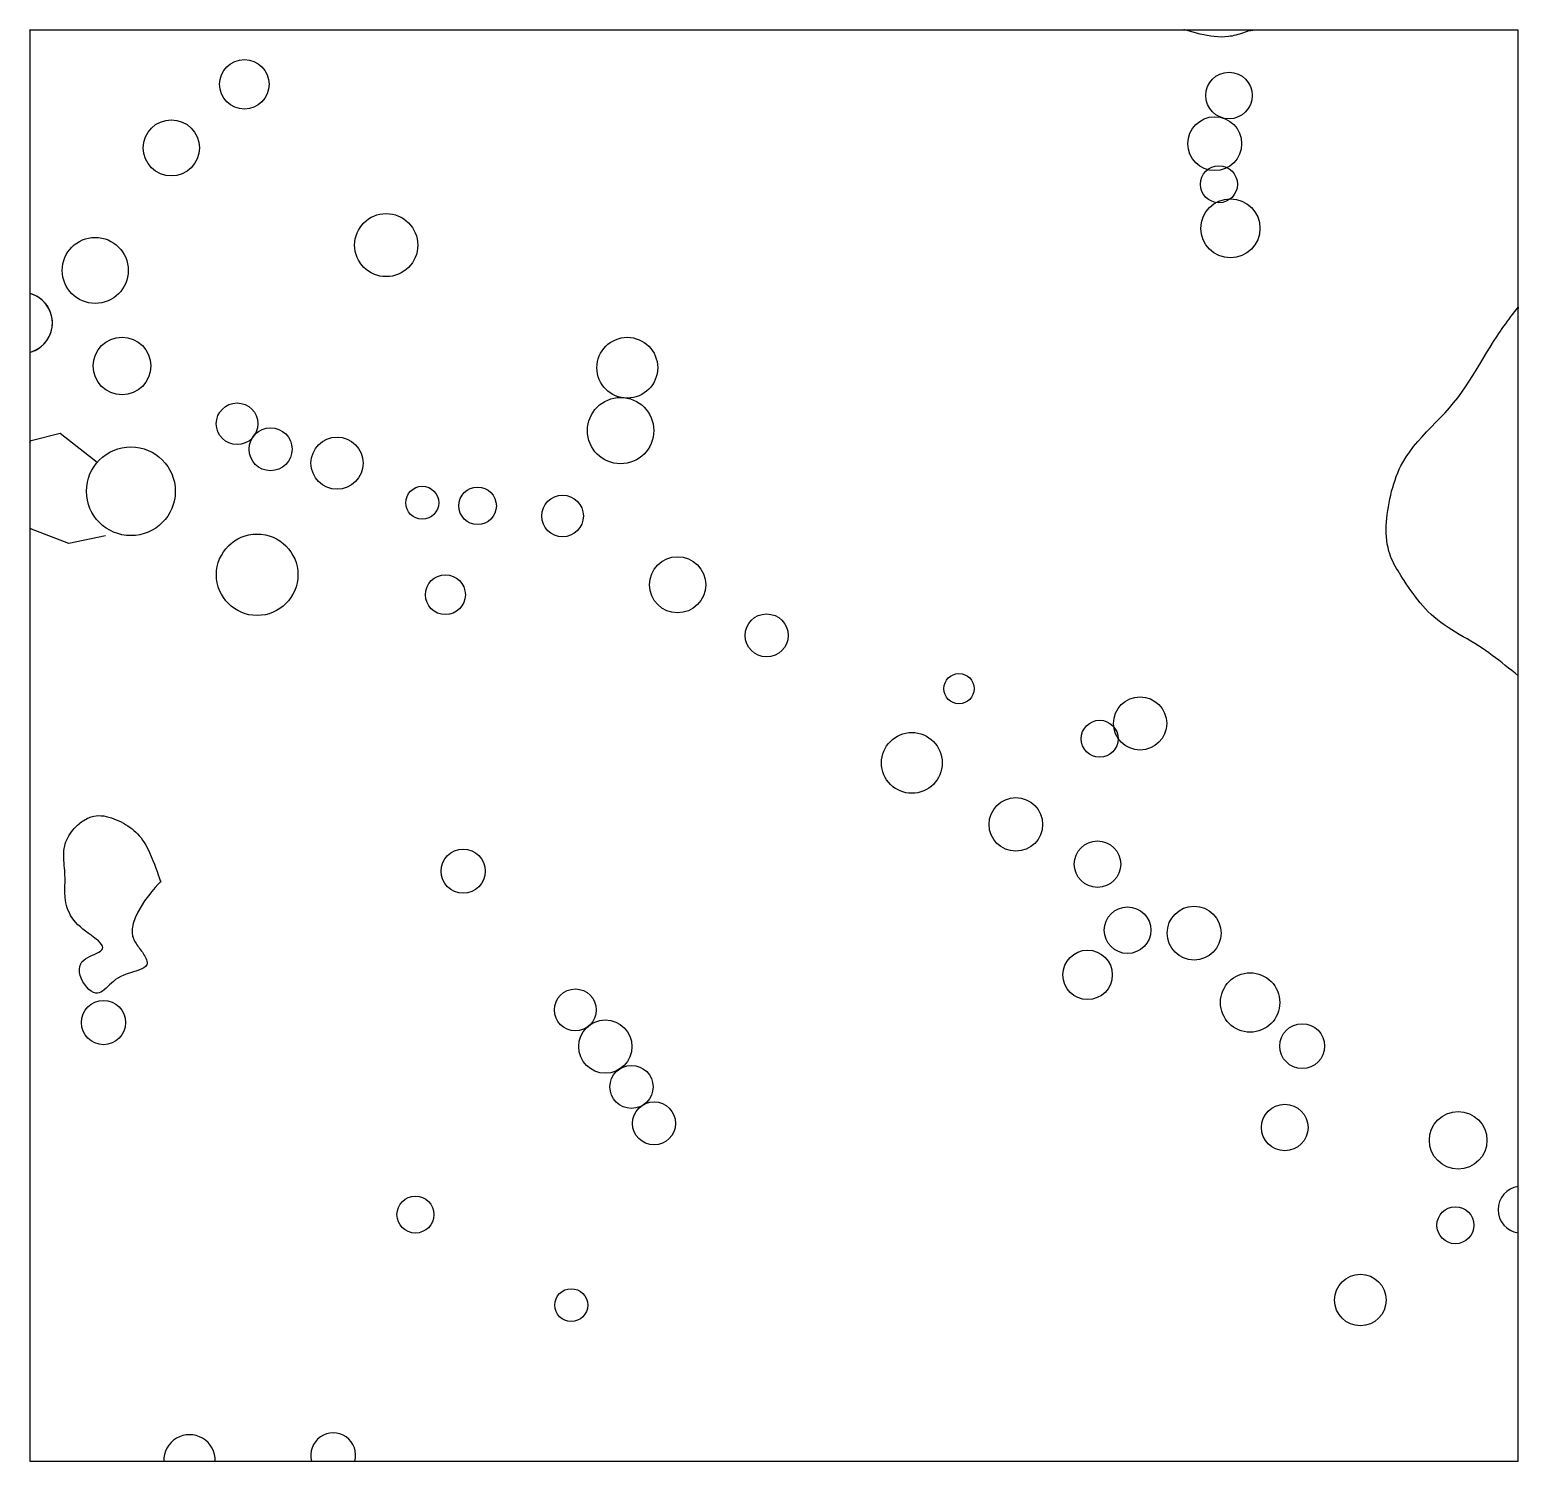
# Model space of a CAD drawing. Extents: x 8.03 to 9.06, y 8.53 to 9.51.
import ezdxf

# ---------------------------------------------------------------- set-up
doc = ezdxf.new("R2010")
doc.units = 0
for name, color, linetype in [('LAYER1', 7, 'CONTINUOUS'), ('LAYER10', 1, 'CONTINUOUS'), ('LAYER12', 5, 'CONTINUOUS')]:
    doc.layers.add(name, color=color, linetype=linetype)

msp = doc.modelspace()

# ---------------------------------------------------------------- linework, layer by layer
at = {"layer": 'LAYER1', "color": 7, "linetype": 'CONTINUOUS'}
for points in [[(8.033, 9.2304), (8.0336, 9.2316), (8.034, 9.2317)], [(8.034, 9.2317), (8.0539, 9.2369), (8.0794, 9.2169)], [(8.034, 9.171), (8.033, 9.1716)], [(8.0851, 9.1663), (8.0598, 9.1609), (8.0343, 9.1708), (8.034, 9.171)], [(8.034, 9.171), (8.034, 9.171)], [(8.0771, 8.9735), (8.0787, 8.9738), (8.0804, 8.974), (8.0821, 8.9739), (8.0839, 8.9737), (8.0856, 8.9734), (8.0874, 8.973), (8.0891, 8.9725), (8.0908, 8.9718), (8.0925, 8.9711), (8.0942, 8.9704), (8.0958, 8.9696), (8.0974, 8.9687), (8.0989, 8.9678), (8.1004, 8.9669), (8.1019, 8.9659), (8.1033, 8.9649), (8.1046, 8.9638), (8.1059, 8.9626), (8.1071, 8.9614), (8.1083, 8.9601), (8.1095, 8.9586), (8.1106, 8.9571), (8.1117, 8.9554), (8.1128, 8.9537), (8.1141, 8.9512), (8.1153, 8.9486), (8.1165, 8.9459), (8.1176, 8.9431), (8.1187, 8.9405), (8.1197, 8.9379), (8.1205, 8.9355), (8.1213, 8.9333), (8.122, 8.9315), (8.1225, 8.93), (8.1229, 8.929), (8.1232, 8.9284), (8.1232, 8.9284), (8.1232, 8.9284), (8.1233, 8.9284), (8.1233, 8.9284), (8.1233, 8.9284), (8.1233, 8.9284), (8.1233, 8.9284), (8.1233, 8.9284), (8.1233, 8.9284), (8.1233, 8.9284), (8.1232, 8.9284), (8.1232, 8.9284), (8.1224, 8.9279), (8.121, 8.9265), (8.1191, 8.9245), (8.1169, 8.9219), (8.1145, 8.9188), (8.1119, 8.9153), (8.1095, 8.9116), (8.1073, 8.9077), (8.1054, 8.9038), (8.104, 8.8999), (8.1033, 8.8962), (8.1033, 8.8927), (8.1035, 8.8918), (8.1037, 8.8909), (8.104, 8.8901), (8.1043, 8.8893), (8.1047, 8.8884), (8.1051, 8.8876), (8.1056, 8.8868), (8.1061, 8.886), (8.1067, 8.8852), (8.1073, 8.8843), (8.1079, 8.8835), (8.1085, 8.8826), (8.1091, 8.8818), (8.1097, 8.8809), (8.1104, 8.88), (8.111, 8.8791), (8.1115, 8.8782), (8.1121, 8.8773), (8.1125, 8.8764), (8.1129, 8.8756), (8.1133, 8.8748), (8.1135, 8.874), (8.1136, 8.8733), (8.1137, 8.8726), (8.1134, 8.8713), (8.1126, 8.8703), (8.1115, 8.8694), (8.1101, 8.8686), (8.1084, 8.8679), (8.1065, 8.8672), (8.1044, 8.8666), (8.1022, 8.8659), (8.1, 8.8651), (8.0977, 8.8643), (8.0956, 8.8633), (8.0935, 8.8622), (8.092, 8.8612), (8.0905, 8.86), (8.0891, 8.8589), (8.0878, 8.8576), (8.0866, 8.8565), (8.0854, 8.8553), (8.0842, 8.8543), (8.0831, 8.8534), (8.0819, 8.8527), (8.0808, 8.8522), (8.0796, 8.8519), (8.0784, 8.8519), (8.0768, 8.8523), (8.0753, 8.8532), (8.0737, 8.8544), (8.0722, 8.856), (8.0708, 8.8578), (8.0695, 8.8597), (8.0685, 8.8618), (8.0677, 8.864), (8.0672, 8.8662), (8.0671, 8.8683), (8.0673, 8.8702), (8.068, 8.8721), (8.0689, 8.8734), (8.0701, 8.8745), (8.0714, 8.8756), (8.0729, 8.8765), (8.0745, 8.8773), (8.0761, 8.8781), (8.0777, 8.8788), (8.0792, 8.8795), (8.0805, 8.8802), (8.0817, 8.8809), (8.0826, 8.8816), (8.0831, 8.8824), (8.0833, 8.8833), (8.0831, 8.8843), (8.0824, 8.8854), (8.0815, 8.8866), (8.0802, 8.8878), (8.0786, 8.889), (8.0769, 8.8903), (8.0751, 8.8917), (8.0732, 8.8931), (8.0713, 8.8945), (8.0695, 8.8959), (8.0678, 8.8974), (8.0661, 8.899), (8.0646, 8.9006), (8.0633, 8.9022), (8.0621, 8.9038), (8.0611, 8.9054), (8.0602, 8.9071), (8.0594, 8.9088), (8.0588, 8.9105), (8.0583, 8.9122), (8.0579, 8.914), (8.0576, 8.9158), (8.0574, 8.9176), (8.0573, 8.9188), (8.0572, 8.92), (8.0572, 8.9213), (8.0572, 8.9225), (8.0572, 8.9238), (8.0572, 8.9251), (8.0572, 8.9263), (8.0573, 8.9276), (8.0573, 8.9289), (8.0573, 8.9302), (8.0573, 8.9315), (8.0572, 8.9328), (8.0571, 8.9345), (8.057, 8.9362), (8.0569, 8.9379), (8.0567, 8.9397), (8.0566, 8.9414), (8.0565, 8.9431), (8.0564, 8.9448), (8.0563, 8.9465), (8.0564, 8.9481), (8.0565, 8.9498), (8.0567, 8.9514), (8.057, 8.9531), (8.0574, 8.9545), (8.0579, 8.9559), (8.0584, 8.9573), (8.0591, 8.9587), (8.0598, 8.9601), (8.0607, 8.9614), (8.0616, 8.9627), (8.0625, 8.9639), (8.0635, 8.9651), (8.0646, 8.9662), (8.0658, 8.9673), (8.067, 8.9684), (8.0677, 8.969), (8.0685, 8.9696), (8.0693, 8.9701), (8.0701, 8.9707), (8.071, 8.9712), (8.0718, 8.9716), (8.0727, 8.9721), (8.0735, 8.9724), (8.0744, 8.9728), (8.0753, 8.9731), (8.0762, 8.9733), (8.0771, 8.9735)]]:
    msp.add_lwpolyline(points, dxfattribs=at)
for centre, radius in [((8.1805, 9.4766), 0.017), ((8.8573, 9.4689), 0.016), ((8.8475, 9.4358), 0.0185), ((8.1303, 9.4329), 0.0193), ((8.8504, 9.4079), 0.0127), ((8.8583, 9.3776), 0.0203), ((8.278, 9.3661), 0.0217), ((8.078, 9.3487), 0.0227), ((8.0964, 9.283), 0.0198), ((8.4437, 9.2818), 0.0209), ((8.4391, 9.2386), 0.0228), ((8.1755, 9.2433), 0.0143), ((8.1985, 9.2258), 0.0148), ((8.2442, 9.2162), 0.0179), ((8.1025, 9.1969), 0.0305), ((8.3028, 9.189), 0.0113), ((8.3408, 9.1869), 0.0129), ((8.3992, 9.1799), 0.0143), ((8.1893, 9.1395), 0.028), ((8.4783, 9.1326), 0.0193), ((8.3187, 9.1258), 0.0137), ((8.5395, 9.0978), 0.0148), ((8.6717, 9.0612), 0.0104), ((8.7962, 9.0373), 0.0183), ((8.7684, 9.0268), 0.0127), ((8.6393, 9.0102), 0.0209), ((8.7108, 8.9679), 0.0184), ((8.7669, 8.9406), 0.016), ((8.3309, 8.9358), 0.0152), ((8.8333, 8.8932), 0.0185), ((8.7876, 8.8952), 0.016), ((8.7601, 8.8645), 0.017), ((8.8718, 8.8455), 0.0204), ((8.408, 8.8404), 0.0144), ((8.0837, 8.8317), 0.0152), ((8.4286, 8.8152), 0.0183), ((8.9076, 8.8155), 0.0154), ((8.4466, 8.7875), 0.0148), ((8.4621, 8.7624), 0.0148), ((8.8956, 8.7596), 0.016), ((9.0148, 8.7508), 0.0198), ((8.2981, 8.6997), 0.0127), ((9.0129, 8.6924), 0.0127), ((8.9476, 8.641), 0.0177), ((8.4052, 8.6375), 0.0113)]:
    msp.add_circle(centre, radius, dxfattribs=at)
for centre, radius, start, end in [((8.0277, 9.3126), 0.0209, -72.2396, 75.1135), ((8.0277, 9.3126), 0.0209, -13.4264, 72.2387), ((8.0277, 9.3126), 0.0209, -72.2396, -13.4276), ((8.0277, 9.3126), 0.0209, -75.1124, -72.2387), ((9.0584, 8.7031), 0.0162, 98.3295, -98.33), ((8.1428, 8.5307), 0.0177, -1.5343, -178.4657), ((8.2416, 8.5343), 0.0154, -15.4457, -164.5533)]:
    msp.add_arc(centre, radius, start, end, dxfattribs=at)
at = {"layer": 'LAYER10', "color": 1, "linetype": 'CONTINUOUS'}
for points in [[(8.8276, 9.5138), (8.8276, 9.5138), (8.8275, 9.5138), (8.8275, 9.5138), (8.8274, 9.5138), (8.8274, 9.5138), (8.8273, 9.5138), (8.8273, 9.5139), (8.8272, 9.5139), (8.8272, 9.5139), (8.8271, 9.5139), (8.8271, 9.5139), (8.827, 9.5139), (8.8268, 9.514), (8.8266, 9.5141), (8.8264, 9.5141), (8.8263, 9.5141), (8.8263, 9.5141), (8.8263, 9.5141), (8.8264, 9.5141), (8.8265, 9.5141), (8.8266, 9.5141), (8.8267, 9.514), (8.8269, 9.514), (8.827, 9.5139)], [(8.827, 9.5139), (8.827, 9.5139), (8.827, 9.5139), (8.827, 9.5139), (8.827, 9.5139), (8.827, 9.5139), (8.827, 9.5139), (8.827, 9.5139), (8.827, 9.5139), (8.827, 9.5139), (8.827, 9.5139), (8.827, 9.5139), (8.827, 9.5139), (8.827, 9.5139), (8.827, 9.5139), (8.827, 9.5139), (8.827, 9.5139), (8.827, 9.5139), (8.827, 9.5139), (8.827, 9.5139), (8.827, 9.5139), (8.827, 9.5139), (8.827, 9.5139), (8.827, 9.5139), (8.827, 9.5139)], [(8.827, 9.5139), (8.827, 9.5139), (8.827, 9.5139), (8.827, 9.5139), (8.827, 9.5139), (8.827, 9.5139), (8.827, 9.5139), (8.827, 9.5139), (8.827, 9.5139), (8.827, 9.5139), (8.827, 9.5139), (8.827, 9.5139), (8.827, 9.5139), (8.827, 9.5139), (8.827, 9.5139), (8.827, 9.5139), (8.827, 9.5139), (8.827, 9.5139), (8.827, 9.5139), (8.827, 9.5139), (8.827, 9.5139), (8.827, 9.5139), (8.827, 9.5139), (8.827, 9.5139), (8.827, 9.5139)], [(8.8723, 9.5138), (8.871, 9.5133), (8.8698, 9.5128), (8.8685, 9.5124), (8.8672, 9.512), (8.8659, 9.5115), (8.8646, 9.5111), (8.8633, 9.5108), (8.862, 9.5104), (8.8607, 9.5101), (8.8595, 9.5098), (8.8582, 9.5096), (8.8569, 9.5094), (8.8545, 9.5092), (8.8521, 9.5091), (8.8496, 9.5092), (8.8472, 9.5094), (8.8448, 9.5097), (8.8423, 9.5101), (8.8399, 9.5106), (8.8375, 9.5111), (8.835, 9.5117), (8.8326, 9.5124), (8.8301, 9.5131), (8.8276, 9.5138)], [(8.8728, 9.5139), (8.8728, 9.5139), (8.8727, 9.5139), (8.8727, 9.5139), (8.8726, 9.5139), (8.8726, 9.5139), (8.8726, 9.5138), (8.8725, 9.5138), (8.8725, 9.5138), (8.8724, 9.5138), (8.8724, 9.5138), (8.8724, 9.5138), (8.8723, 9.5138), (8.872, 9.5137), (8.8718, 9.5136), (8.8717, 9.5135), (8.8716, 9.5135), (8.8716, 9.5135), (8.8716, 9.5135), (8.8717, 9.5135), (8.8718, 9.5136), (8.8719, 9.5136), (8.872, 9.5136), (8.8722, 9.5137), (8.8723, 9.5138)], [(8.8728, 9.5139), (8.8728, 9.5139), (8.8728, 9.5139), (8.8728, 9.5139), (8.8728, 9.5139), (8.8728, 9.5139), (8.8728, 9.5139), (8.8728, 9.5139), (8.8728, 9.5139), (8.8728, 9.5139), (8.8728, 9.5139), (8.8728, 9.5139), (8.8728, 9.5139), (8.8725, 9.5139), (8.8722, 9.5139), (8.8721, 9.5139), (8.872, 9.5139), (8.8719, 9.5139), (8.872, 9.5139), (8.872, 9.5139), (8.8721, 9.5139), (8.8723, 9.5139), (8.8724, 9.5139), (8.8726, 9.5139), (8.8728, 9.5139)], [(8.8728, 9.5139), (8.8728, 9.5139), (8.8728, 9.5139), (8.8728, 9.5139), (8.8728, 9.5139), (8.8728, 9.5139), (8.8728, 9.5139), (8.8728, 9.5139), (8.8728, 9.5139), (8.8728, 9.5139), (8.8728, 9.5139), (8.8728, 9.5139), (8.8728, 9.5139), (8.8731, 9.5139), (8.8734, 9.5139), (8.8735, 9.5139), (8.8736, 9.5139), (8.8737, 9.5139), (8.8737, 9.5139), (8.8736, 9.5139), (8.8735, 9.5139), (8.8733, 9.5139), (8.8732, 9.5139), (8.873, 9.5139), (8.8728, 9.5139)], [(9.0561, 9.07), (9.0539, 9.0718), (9.0517, 9.0736), (9.0495, 9.0754), (9.0472, 9.0772), (9.045, 9.0789), (9.0427, 9.0807), (9.0405, 9.0824), (9.0382, 9.0841), (9.0359, 9.0858), (9.0335, 9.0874), (9.0312, 9.089), (9.0288, 9.0906), (9.0262, 9.0922), (9.0236, 9.0938), (9.0209, 9.0954), (9.0183, 9.0969), (9.0156, 9.0985), (9.013, 9.1), (9.0104, 9.1016), (9.0079, 9.1033), (9.0053, 9.105), (9.0029, 9.1067), (9.0005, 9.1086), (8.9982, 9.1105), (8.9962, 9.1123), (8.9942, 9.1141), (8.9924, 9.1161), (8.9906, 9.1181), (8.9888, 9.1201), (8.9871, 9.1222), (8.9854, 9.1244), (8.9838, 9.1266), (8.9822, 9.1288), (8.9807, 9.131), (8.9791, 9.1333), (8.9776, 9.1356), (8.9765, 9.1372), (8.9755, 9.1389), (8.9745, 9.1405), (8.9735, 9.1421), (8.9725, 9.1438), (8.9716, 9.1454), (8.9707, 9.1471), (8.9699, 9.1488), (8.9691, 9.1505), (8.9684, 9.1522), (8.9678, 9.154), (8.9672, 9.1558), (8.9666, 9.1582), (8.9661, 9.1606), (8.9658, 9.1631), (8.9655, 9.1656), (8.9654, 9.1682), (8.9654, 9.1707), (8.9654, 9.1733), (8.9656, 9.1759), (8.9658, 9.1784), (8.9661, 9.181), (8.9665, 9.1836), (8.9669, 9.1862), (8.9674, 9.1889), (8.9679, 9.1916), (8.9685, 9.1942), (8.9691, 9.1969), (8.9698, 9.1995), (8.9706, 9.2021), (8.9714, 9.2046), (8.9723, 9.2071), (8.9733, 9.2096), (8.9743, 9.212), (8.9755, 9.2144), (8.9767, 9.2167), (8.979, 9.2205), (8.9815, 9.2241), (8.9842, 9.2276), (8.9871, 9.2311), (8.9901, 9.2344), (8.9931, 9.2377), (8.9963, 9.241), (8.9995, 9.2443), (9.0026, 9.2475), (9.0058, 9.2509), (9.0088, 9.2542), (9.0117, 9.2577), (9.0146, 9.2612), (9.0173, 9.2649), (9.0199, 9.2687), (9.0224, 9.2725), (9.0249, 9.2764), (9.0273, 9.2802), (9.0296, 9.2842), (9.032, 9.2881), (9.0343, 9.292), (9.0367, 9.2959), (9.0391, 9.2998), (9.0416, 9.3036), (9.0428, 9.3053), (9.0439, 9.307), (9.0451, 9.3087), (9.0463, 9.3103), (9.0475, 9.312), (9.0487, 9.3137), (9.0499, 9.3153), (9.0511, 9.317), (9.0524, 9.3186), (9.0536, 9.3202), (9.0548, 9.3219), (9.0561, 9.3235)], [(9.0561, 9.3235), (9.0561, 9.3235), (9.0561, 9.3235), (9.0561, 9.3235), (9.0561, 9.3235), (9.0561, 9.3235), (9.0561, 9.3235), (9.0561, 9.3235), (9.0561, 9.3235), (9.0561, 9.3235), (9.0561, 9.3235), (9.0561, 9.3235), (9.0561, 9.3235), (9.0561, 9.3232), (9.0561, 9.3229), (9.0561, 9.3228), (9.0561, 9.3227), (9.0561, 9.3226), (9.0561, 9.3227), (9.0561, 9.3227), (9.0561, 9.3228), (9.0561, 9.323), (9.0561, 9.3231), (9.0561, 9.3233), (9.0561, 9.3235)]]:
    msp.add_lwpolyline(points, dxfattribs=at)
at = {"layer": 'LAYER12', "color": 5, "linetype": 'CONTINUOUS'}
for points in [[(8.033, 9.5139), (8.033, 9.514)], [(8.033, 9.514), (8.033, 9.5139)], [(8.033, 9.5139), (8.033, 9.514)], [(8.033, 9.514), (8.033, 9.5139)], [(8.034, 9.5139), (8.033, 9.5139)], [(8.033, 9.5139), (8.033, 9.5139)], [(8.033, 9.5139), (8.033, 9.5139)], [(8.033, 9.5139), (8.033, 9.5139)], [(8.033, 9.5139), (8.033, 9.5138)], [(8.033, 9.5138), (8.033, 8.531)], [(9.0561, 9.5139), (8.034, 9.5139)], [(9.0561, 9.5139), (9.0561, 9.5139)], [(9.0561, 9.5139), (9.0561, 9.5139)], [(9.0561, 9.5138), (9.0561, 9.5139)], [(9.0561, 8.5302), (9.0561, 9.5138)], [(8.033, 8.531), (8.033, 8.5302)], [(8.033, 8.5302), (8.034, 8.5302)], [(8.033, 8.5302), (8.033, 8.5302)], [(8.033, 8.5302), (8.033, 8.5302)], [(8.033, 8.5302), (8.033, 8.5302)], [(8.034, 8.5302), (9.0561, 8.5302)]]:
    msp.add_lwpolyline(points, dxfattribs=at)

doc.saveas('drawing.dxf')
